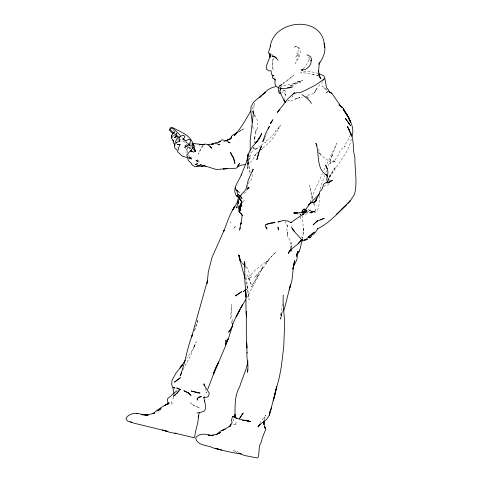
<?xml version="1.0" encoding="UTF-8"?>
<svg xmlns="http://www.w3.org/2000/svg" width="482" height="482" viewBox="0 0 482 482"><rect width="100%" height="100%" fill="white"/><g stroke="black" fill="none" stroke-linecap="round" stroke-linejoin="round"><path stroke-width="0.36" stroke-dasharray="2.41 1.81" d="M303.238 228.155L303.118 233.493C303.666 227.528 302.551 221.515 302.521 215.707M290.315 248.61L290.453 244.464L289.592 239.289L287.664 237.469L287.67 231.956L287.832 235.373L286.832 229.305L287.326 226.751L287.079 225.148L287.302 227.275L287.079 225.148L285.26 221.672M253.767 148.595L253.851 147.167M303.202 228.751L303.088 235.427L302.184 238.867M291.152 248.399L291.586 242.542L291.11 247.429M241.048 198.946L241.223 196.969L241.307 199.114M282.301 304.112L280.819 314.517L280.795 319.132L281.506 314.095L282.362 311.468L280.669 319.15L281.874 312.854L280.645 315.234L282.253 312.71M240.988 199.608L241.307 196.74M250.092 151.535L249.712 154.535L248.152 159.669M319.506 195.704C318.982 205.778 319.801 217.087 305.986 211.706M254.315 143.106L254.954 136.087L254.707 140.087L255.231 134.249L256.237 129.531L255.243 133.08L257.581 127.826L257.099 122.277L257.394 120.349L254.279 113.915M320.277 189.185L320.771 186.377L324.766 175.569M247.676 162.199L248.037 160.337M187.347 147.751L186.787 150.547L186.926 152.728M198.801 162.639L199.096 161.163M247.242 188.329L246.76 190.517L245.061 192.824L243.127 193.8M351.282 139.021L350.33 143.106L347.287 150.577C341.274 160.795 334.032 170.007 327.893 180.045M264.22 420.184L265.805 415.074L263.883 418.171L264.986 417.026L263.877 417.159L260.105 422.822M247.405 187.606L247.917 185.654M173.52 396.993L172.966 399.036L173.61 397.005M194.529 330.676L198.144 319.47L194.547 330.652M328.531 183.22L327.796 185.57L327.483 183.503M254.074 146.956L248.784 159.355L248.947 165.555L248.037 160.886M330.17 161.223L332.586 154.306L327.826 167.176M332.05 155.849L336.719 143.329L326.459 164.934M325.784 172.743L326.543 170.622M273.583 57.961C271.625 61.732 271.842 66.154 273.18 70.083C272.782 66.136 271.221 62.045 273.625 58.37M284.38 100.105L285.73 95.412L284.308 92.797L285.38 94.912L285.386 91.658L284.832 90.158L282.512 88.664M248.459 183.841L249.604 181.057L251.369 179.961L252.321 176.563L251.917 173.478M240.904 196.716L241.603 195.017M310.01 202.085L314.662 190.511L322.368 173.701M327.917 180.346L331.538 172.851L335.605 166.838L327.736 180.298M323.952 170.315L325.205 167.628M293.008 95.37L292.381 96.671L293.008 95.394M280.391 88.019L282.789 84.205L293.948 75.21L279.199 86.194L283.326 82.862M247.64 163.603L249.76 159.223L250.152 157.078L248.158 159.717M328.302 181.142L329.489 178.768L329.134 176.394L329.507 174.846L328.965 173.159M265.076 137.46L267.329 133.014M188.185 146.275L187.649 147.323L187.492 150.004L187.878 152.179M206.898 391.854L206.272 393.065L205.133 388.498M246.344 298.4L258.34 276.626L263.196 265.992L261.298 269.673L262.491 268.179L254.46 277.451C263.473 270.703 267.269 259.268 275.987 251.935L266.419 261.889L267.414 261.045C261.292 265.01 255.141 269.492 250.598 275.162L249.664 275.409L250.556 275.74L249.905 275.059L248.073 269.191L247.085 267.51L245.718 266.365M183.112 369.7L190.613 355.487L196.288 341.732L193.619 347.908L194.927 345.13L190.878 352.571L186.63 358.373M251.839 109.173L253.99 105.522L254.363 103.365L253.544 110.432L251.875 112.402L252.604 111.414L252.164 113.035L252.086 112.342M350.553 134.785L349.107 137.219L349.052 138.545L346.522 142.003L344.636 146.655L345.124 146.13L341.937 148.679L339.84 151.215L338.991 154.668L336.918 156.343L335.725 159.09L334.466 160.392L334.93 160.096L332.128 161.548L329.929 163.434L332.435 162.073L336.068 161.572L333.93 161.47L331.134 162.32L329.646 161.874L328.899 160.367L327.212 159.952L324.958 157.753L323.109 156.939L318.879 152.426M202.982 145.877L201.374 148.149L198.524 154.174L200.886 147.745L202.862 145.66M323.988 187.016L326.555 183.497M175.984 143.172L177.569 141.148L175.737 143.485M303.298 68.842L308.594 61.774L308.884 57.75L309.679 59.467L308.625 57.262M268.462 260.147L265.63 263.552L266.606 262.383M175.665 139.147L176.575 138.123M281.59 93.098L284.488 90.218L283.368 90.863L286.115 89.592M258.009 151.981L254.61 155.782L256.316 153.372L253.249 158.686L250.435 162.374L247.158 163.416M261.274 145.365L264.118 142.69L266.185 142.166L265.534 142.353L266.106 141.009L269.281 138.75L274.957 132.869L275.644 130.857L280.584 125.326L278.06 129.037L278.65 127.85C275.282 136.816 268.39 144.184 260.738 149.715M178.454 139.485L179.304 138.75M290.116 86.218L297.912 81.687L302.666 80.596L297.846 81.699L290.152 85.814M175.587 143.672L179.714 140.973L179.985 139.653L179.467 138.689L179.955 140.34L179.262 141.395L176.057 142.642L179.714 140.973L179.262 141.395L179.985 139.653L179.955 140.34L179.19 141.081L177.015 141.684L180.491 139.768L178.611 137.732M322.777 81.518L318.813 85.669L318.126 87.447L316.264 89.037L314.571 92.918L316.68 88.435L315.15 91.008L314.583 93.394L309.143 94.84L305.883 96.328M238.476 132.213L244.26 128.622L238.325 131.719M260.804 145.811L254.659 149.414L257.924 148.257L255.026 149.257L253.604 147.51M242.82 201.777L244.284 200.578L243.759 199.47L241.012 197.005M260.901 149.607L262.612 148.504M291.483 86.326L297.322 83.247L300.768 82.054L286.935 85.169L277.873 86.212M224.811 141.124L223.684 141.81L224.534 141.485M246.971 289.019L247.519 288.688M241.223 130.068L237.222 132.351M287.658 101.081L289.248 100.654L288.748 100.545L290.742 101.13L299.925 97.316L295.339 98.852L302.407 97.189M301.262 80.994L297.912 81.687M280.735 85.645L277.825 86.224M185.178 145.275L185.654 145.184L184.72 145.293L186.444 145.389M305.13 214.165L306.504 214.092L313.005 211.393L311.438 211.664L314.33 211.237L311.655 211.345L309.769 210.574L308.534 209.459L310.751 210.935L315.162 211.773L311.679 211.435L315.023 211.706L312.517 211.923L309.769 210.574L307.769 208.628M190.239 143.865L191.601 143.799M298.545 213.863L301.19 214.207M174.496 136.081L173.146 135.779L174.562 136.207M318.367 75.909L312.722 74.156L314.722 74.505L300.557 72.312C306.383 71.071 312.547 71.517 318.156 73.499M319.072 76.126L316.668 75.228L317.933 75.987M186.775 156.288L188.884 157.228M178.967 138.93L183.793 141.756L187.13 145.094M307.263 210.851L308.576 211.484L306.148 210.158M236.987 452.532L233.131 450.562L237.295 451.616L239.12 452.538M306.877 96.81L309.926 99.184M174.339 134.797L175.466 135.472M273.535 55.557L271.017 54.05L272.264 55.587M305.787 96.087L308.125 97.485L307.456 97.075M303.058 238.054L299.876 235.861M187.932 146.871L190.92 148.908M237.704 191.288L240.542 193.71M237.969 191.3L239.452 192.481M326.935 89.953L322.313 85.947L326.808 90.815M188.595 147.143L190.324 148.631L188.932 147.86L190.372 148.317L189.788 146.329M174.707 133.213L175.502 133.918M185.66 141.774L188.275 144.413M244.669 265.142L242.729 263.347L241.723 261.575M172.767 129.941L174.58 131.634M190.288 145.853L191.8 147.384M174.327 133.894L176.966 136.557M186.275 141.762L187.775 143.293M240.524 260.816L244.049 264.624M174.635 133.707L175.912 135.225M280.663 87.471L279.44 86.001L280.325 87.176M241.777 262.606L243.537 264.943M318.469 151.842L320.53 155.391L318.234 148.317M185.6 148.143L187.655 152.342M181.889 137.701L182.533 139.009M245.712 267.191L246.272 268.462M313.728 203.645L314.776 206.145L313.161 201.566M231.842 323.259L230.619 318.783L231.481 304.51L231.812 316.614L232.607 323.133M254.189 114.523L254.851 116.379L254.243 113.806M188.667 154.824L189.763 158.036M312.469 199.53L310.504 191.438L309.709 185.359L312.631 199.373M327.85 177.738L328.411 179.629M245.892 282.03L247.314 287.796L246.947 285.79L249.104 299.726L245.904 274.656M250.062 173.068L248.778 166.429L248.212 160.343M252.749 126.338L253.152 128.561L252.743 125.29M187.118 154.83L187.402 156.77M248.23 161.711L250.098 172.17M230.637 221.377L230.878 223.22M300.328 215.43L300.25 213.966L300.491 218.364L300.37 216.165M247.579 162.856L247.64 168.652L247.64 162.115M247.634 161.681L247.64 168.652M297.671 54.165L297.551 55.484L295.55 57.424L296.544 55.942L296.906 53.05L297.671 54.165M298.605 54.532L298.051 57.762L296.466 60.13L295.496 63.407C298.213 58.912 302.371 53.008 298.991 47.808L296.629 46.537L295.147 46.634L293.803 47.76L295.466 46.634L297.31 46.718L296.629 46.537L298.43 48.146L299.214 49.688L297.852 51.237L298.605 54.532M236.072 422.425L235.427 424.214L233.216 424.558L235.318 424.437L236.451 423.865L236.072 422.425M315.752 209.556L315.15 210.58L315.752 209.556M233.74 419.322L233.047 420.605L233.74 419.322M172.074 402.952L171.435 404.199L172.484 403.338L171.496 401.801L172.074 402.952M257.502 276.325L252.02 285.856L258.714 274.246L257.502 276.325M235.367 226.612L233.529 228.751L235.367 226.612M249.435 277.927L248.049 279.223L251.755 276.692L249.435 277.927M312.607 212.442L309.317 212.267L313.686 212.833L312.607 212.442M199.319 407.772L193.885 405.573L190.468 402.838L194.192 405.567L199.319 407.772M250.001 280.614L247.676 275.445L252.104 287.194L250.001 280.614"/><path stroke-width="0.72" d="M247.652 158.56C247.628 150.149 255.044 144.486 259.479 138.099L258.322 139.834M283.223 294.99L283.048 301.726L284.579 321.024L284.561 326.139L283.723 346.974L281.271 367.085L279.331 377.37L269.342 415.147L266.636 419.37L259.153 425.07L258.099 426.901L260.172 424.268M259.726 424.136L259.702 425.606L259.696 424.431M232.372 324.639L232.348 325.398L234.583 319.909L240.018 309.275L236.066 316.885L242.56 304.895L240.892 307.691M204.561 401.584L203.916 397.698L204.537 397.011L203.585 397.301L207.121 397.228L208.525 396.162L209.321 393.282L205.567 387.48L203.874 383.786L204.223 385.955M280.391 88.019L280.295 90.315L281.096 88.363L279.771 90.706L280.458 93.159L284.681 101.738L284.482 100.648M291.05 248.73L290.935 251.321L291.098 249.128M232.607 323.133L232.408 326.555L228.691 332.206L231.119 328.694L232.499 325.501L228.558 338.237L225.938 343.811M240.922 213.098L242.163 215.135L242.006 217.424L239.518 230.348M247.043 352.342C246.115 358.976 249.302 365.651 247.278 372.255L247.947 369.555M253.64 111.234L250.194 140.244L250.26 150.282M293.665 264.383L291.965 280.404L289.272 289.923L290.501 284.639L284.374 309.161L283.314 310.938M296.984 254.574C298.557 260.575 293.544 263.672 292.851 269.113L294.815 260.605L293.743 263.823M293.514 265.492L293.261 267.323L293.646 264.528M269.546 413.731L269.342 415.147L269.86 411.718M270.197 55.822L270.221 57.286L269.944 53.556C270.8 58.997 265.48 63.612 266.444 69.197L268.866 70.878L271.125 70.734L271.432 73.951L272.336 75.186L273.854 75.969L272.752 75.192L272.571 78.024L273.758 78.608M302.835 239.506L302.606 240.964L305.377 239.891L314.252 232.077L308.414 236.879L309.667 237.789L311.468 236.367L311.896 234.861L313.933 234.029L316.602 230.739L317.795 228.233M207.525 281.229L207.182 283.362L208.314 271.908L212.008 257.466L224.13 230.257L223.509 231.77C227.052 223.184 229.553 213.966 234.975 206.332M248.146 154.379L247.109 160.681L248.146 154.379L247.007 160.639L241.265 175.056L241.56 174.135C239.09 181.172 231.27 188.673 236.626 196.282L238.518 197.355L237.192 202.277L237.825 201.386M231.221 138.069L231.511 136.382L232.402 135.436L237.246 132.297M302.636 215.038L302.991 213.038L303.931 211.875L305.986 211.706M182.997 139.702L182.931 140.063L184.943 136.725L183.919 135.49L182.329 135.34C178.695 137.376 173.948 140.617 174.96 145.431M296.948 254.454L296.575 256.328L297.665 251.538L297.225 253.255M301.901 240.205C300.732 245.242 300.738 250.851 296.677 254.665M275.077 393.722L275.632 391.143L273.324 400.867L276.68 386.672L274.559 396.12M207.447 280.47L207.127 281.777L207.543 280.464M264.052 420.864L263.799 424.479L263.901 421.389L264.425 426.142L265.829 429.305C263.937 433.553 262.172 437.777 261.148 442.41C257.852 446.718 259.991 452.743 257.966 457.599L256.828 457.9L244.681 455.514L238.897 453.448M323.048 80.247L324.193 78.777L323.428 79.759M252.448 171.592L253.152 169.086L248.212 180.154L246.133 188.685L244.675 191.185L242.524 193.083L240.428 195.855L239.867 197.982L240.132 199.337L241.801 201.434L241.771 202.235C239.355 204.922 239.253 209.068 239.976 212.448L242.181 215.448L242.163 215.135M238.174 203.856L238.777 201.838M239.355 210.2L238.988 211.429L239.494 212.46L238.921 211.164L238.988 205.724L239.036 208.622M268.528 128.995L269.33 126.314L265.468 133.882L262.786 141.714L264.419 138.671M239.988 228.992L240.343 227.817M352.047 136.454C355.113 126.67 348.456 116.867 343.19 108.992L344.347 111.059L343.317 108.474L340.545 106.004L341.25 106.787L331.911 93.454L329.64 91.978L327.579 88.706L326.561 88.067L324.609 77.03L323.079 75.337L318.819 73.728M270.667 45.597L270.263 46.796C273.433 18.768 324.651 14.695 324.458 47.218L324.151 43.392C326.501 50.875 323.163 58.153 318.819 64.124L319.861 62.323L319.144 64.516L318.56 72.047L318.475 70.474L319.602 77.042L318.891 74.264L320.783 78.729L319.837 77.132M234.493 416.502L235.204 414.399L234.909 415.894C235.234 406.061 234.397 395.692 239.675 386.799C241.982 378.231 246.7 370.236 247.76 361.325L247.64 365.386L247.736 360.946M269.914 412.327L271.553 407.645M241.235 222.997L240.789 224.232L241.337 223.021M289.634 250.483L288.308 253.43L290.881 249.453L289.182 251.731C292.417 247.073 298.466 245.169 301.268 240.078M270.625 45.663L268.48 52.369L268.908 53.394L270.203 54.382L269.516 53.827L270.185 55.093M258.979 152.559L256.852 159.759L258.918 151.854L261.557 146.046L259.437 151.3M241.85 203.856L241.494 204.826L241.88 206.374M207.489 280.506L191.541 337.207L192.457 334.604L192.324 335.074C186.944 348.281 185.407 362.711 180.141 375.996L181.581 372.863M199.355 412.417L198.229 417.581L198.397 415.677C198.62 422.979 195.276 429.842 194.722 437.144L193.662 437.632L174.858 433.137L176.677 433.589L170.218 432.456L162.555 430.071L167.887 431.438L133.773 423.124L130.429 421.798M207.754 389.275L214.689 370.953L213.424 374.406L225.269 346.57L226.088 343.756L225.974 339.979L226.04 342.816L225.546 345.04L228.39 338.298L225.95 343.75M316.584 198.891L314.951 201.988L316.584 198.891L315.409 201.771C316.734 198.114 319.229 195.132 319.964 191.215L321.88 189.631L323.699 184.172L325.718 182.672L329.76 181.967L332.381 180.352L329.043 182.13L330.14 180.919L329.043 182.13M326.826 182.865L327.646 180.973M174.526 132.399L174.749 131.893L173.93 132.17L171.984 134.803L171.285 136.954L171.405 137.985L173.46 141.009L173.014 139.973L173.586 143.058L174.713 144.702L174.502 146.944L174.99 148.317L177.087 149.932L177.936 152.137L182.503 156.264L188.769 157.994L191.282 157.234M297.075 253.827L297.774 252.321L297.093 253.345M240.398 205.308L241.795 202.326L241.398 201.253M293.628 94.062L294.683 92.315M258.762 425.582L258.099 426.901L259.256 425.106M259.81 137.448L261.774 133.55L258.569 139.232M180.123 144.642L177.256 144.63L180.123 144.642L178.46 147.769L178.569 150.083M309.757 238.078L310.336 236.975M234.234 207.236L232.776 209.905L237.74 201.428M245.669 299.671L240.922 307.649M185.359 360.114L180.027 368.019L182.473 365.031L176.063 372.984L171.984 380.394L171.688 384.401L173.49 390.065L173.954 394.258M308.667 205.344L309.209 204.458M229.522 426.522L230.974 424.178L230.402 426.1L230.974 424.058L232.131 422.961L231.438 420.033L232.595 416.701L235.457 416.249L232.595 416.701L234.656 416.34M250.742 110.987C245.79 119.572 240.916 128.525 234.168 135.749L236.397 133.55M256.394 142.72L257.551 140.985M233.252 209.031L234.891 206.633M164.832 405.699L165.392 404.88L168.188 403.338L168.152 402.819L167.869 403.639L166.519 404.699L168.188 403.338L167.314 400.036L167.778 398.5L176.888 390.763M237.439 166.332L239.458 163.482L237.457 167.2L236.126 168.212L223.22 168.965L227.179 168.477L216.599 169.592L205.579 166.145L205.916 166.176L196.716 166.308L201.386 164.705L197.506 165.736M306.492 211.062L305.419 212.544L290.73 222.63L291.737 222.335L290.291 222.455M296.966 254.255L299.159 251.291M255.412 143.178L259.479 138.099M279.674 109.577L277.349 112.378L287.742 98.991L293.231 93.797L296.617 92.725L299.189 92.821L300.858 92.363L305.853 90.098L315.433 85.151L323.205 79.681M176.924 393.457L179.286 390.42L175.34 394.77L173.333 396.234L175.556 394.77M297.972 243.699L301.25 240.018M305.546 209.827L304.208 211.905L301.599 211.941L303.413 211.851M315.831 200.319L313.927 202.428L314.71 202.247L312.3 202.265L310.263 203.308L309.022 204.687L306.022 209.182L306.239 212.719M309.095 204.428L308.335 205.26L319.488 193.872M235.65 134.189L236.764 133.08M336.261 214.466L346.504 204.766L341.744 209.116M176.876 135.605L174.665 137.695L176.876 135.605L178.979 137.472M186.504 155.312L192.27 148.649L192.758 147.872L192.637 145.805L191.589 145.142L189.239 145.07L188.595 143.817L187.739 145.522L184.745 147.353L187.739 145.522L190.312 142.335L190.577 140.075L188.721 139.208L185.968 140.955L184.666 140.883M261.738 95.526L259.671 97.418C264.293 92.912 268.986 87.597 275.728 86.627M263.293 94.111L265.365 92.219L253.448 102.22L250.965 107.076L250.857 111.975L252.309 122.681M237.343 207.206L236.511 207.965L238.909 199.488L239.735 198.024L239.5 198.68L238.915 197.451L236.421 195.457L238.578 196.668M326.163 92.96L328.23 91.116M279.674 93.418L280.12 93.032L280.337 93.442L278.53 91.857L278.524 87.784M302.057 70.348L302.853 69.679L301.202 70.035L305.004 69.673C308.721 67.661 311.474 64.449 311.252 60.117L310.818 60.913L311.613 59.84L310.788 57.123L309.058 55.719L306.877 54.809M211.917 144.467C214.936 141.895 219.394 143.268 221.889 139.756L225.811 140.593L230.131 142.871L228.287 142.214M303.937 211.731L302.738 212.58L306.257 210.712M212.134 144.425L213.912 143.238L211.881 144.425L213.574 143.949L210.959 144.058L207.869 144.968M242.271 202.139L241.175 202.862L241.795 202.326L237.524 195.451L237.017 190.33M246.332 289.417L243.253 291.61L246.296 289.351M197.349 163.44L195.114 164.772L197.62 163.934M237.566 166.591L241.982 164.952L245.254 164.645M317.391 228.932C330.544 222.377 340.178 210.797 350.36 200.602L347.974 203.259L350.312 200.699L354.372 194.65C357.758 182.726 354.613 169.646 354.915 157.367C352.222 149.396 354.734 140.015 350.257 132.737M312.3 202.265L310.263 203.308M202.759 144.943L204.808 144.04L208.128 144.588L211.875 148.209L209.875 146.432M304.72 239.807L304.401 239.946L305.883 239.946L307.775 239.205M198.138 397.313L201.392 396.59L198.09 397.692L197.21 398.945L197.385 400.114L197.12 398.451M165.392 404.88L168.387 403.735L169.212 402.825L167.923 404.067L168.387 403.735C162.844 406.067 157.469 409.604 153.035 413.779L154.746 412.917L147.558 415.014L145.136 415.249M230.456 138.882L225.431 140.913M320.138 219.834L324.326 218.28L316.668 221.383M179.196 137.25L180.232 136.876M266.444 224.431L270.776 223.112L274.963 222.6L270.776 223.112L265.69 224.473L265.221 226.016L266.998 229.01L266.094 227.07M203.211 144.907L204.35 144.57L201.247 144.401L199.349 144.847L202 144.467L192.716 143.467M230.83 425.745L228.817 426.323L227.962 427.474L222.075 430.607L225.088 429.125L221.473 430.553L216.002 434.818L220.479 432.559L216.207 434.535L210.628 435.481M304.618 211.791L302.961 211.833M289.803 87.314L290.947 87.031M196.951 413.038L201.663 412.044L204.308 410.959L205.29 409.278L205.453 405.284L204.561 400.644M292.731 86.935C286.212 88.905 272.704 91.05 275.174 79.741L274.354 78.903L275.252 80.03L273.439 78.427M197.018 166.242L194.806 166.688L192.523 165.218L191.481 164.049L191.529 163.44L188.414 160.548L187.588 158.066M218.442 142.166L220.593 141.756M287.615 87.706L289.073 87.447M190.541 151.348L191.854 151.143M210.803 435.451L213.689 435.047M305.956 210.224L305.082 210.339L304.154 212.074L294.502 213.321L297.725 212.996M293.327 212.948L297.045 212.562L294.508 212.598M145.19 415.249L147.829 414.996L141.389 414.592L142.823 414.773C137.286 412.429 130.218 412.616 126.302 417.713L126.049 419.238L127.748 421.172L131.954 422.401M280.066 221.756L278.024 221.895L283.404 220.425L286.115 220.967L286.923 220.732L290.724 222.419M302.377 214.309L303.75 214.237M215.273 143.769L216.972 143.696L219.587 144.853L218.256 144.54M211.712 435.324L208.266 435.156L212.49 435.812C206.947 434.499 199.632 432.089 195.692 437.909C197.15 446.199 207.374 444.699 213.225 447.929C222.6 450.164 231.896 453.128 241.56 453.773M197.638 392.872L200.048 393.047L191.173 390.998L196.921 392.661M242.38 420.304L248.82 420.882L244.567 420.4L250.742 421.617L238.53 418.93L233.264 416.55L236.873 418.665M300.708 240.319L302.262 240.494L302.606 240.964L302.413 239.265M141.389 414.592L148.088 415.412M191.908 150.938L190.715 150.733L193.722 152.167L195.059 150.794L192.306 147.896M305.696 209.7L303.768 209.363L302.244 210.592L304.383 208.881L303.768 209.363L305.992 210.025M176.761 136.948L178.141 137.219M136.641 413.261L137.111 413.381M221.901 450.194L215.074 448.278L218.491 449.236M189.221 157.976L191.559 159.018L189.763 158.036M329.206 91.929L331.911 93.454L329.086 91.628M237.289 190.999L236.21 190.251L235.409 187.86L235.608 188.902M302.106 94.671C305.486 97.231 309.51 99.479 311.348 103.485M172.677 133.472L169.321 129.977L170.393 127.766L172.188 127.296C180.304 132.056 191.589 135.062 193.535 145.817L192.637 144.112L194.541 146.263L192.649 144.407M276.379 58.063L275.373 57.159L272.155 56.069L275.373 57.159L278.138 60.34M240.482 196.511L238.373 194.541L240.259 196.849M308.787 236.945L309.667 237.789M180.31 135.466L173.815 129.062L171.429 128.218L170.11 129.622L173.803 133.357M183.268 138.689L185.269 140.738M188.775 144.317L189.781 145.341M236.542 189.902L237.475 190.902M239.717 258.027L238.56 254.888L240.024 260.274L240.904 261.443M285.157 101.943L284.055 100.413L285.477 102.588M292.538 228.589L294.544 231.456M327.67 177.111L326.049 174.562L326.941 175.52C315.632 168.766 319.855 153.776 315.861 143.25L317.048 145.787M302.636 240.452L301.985 239.421L301.25 239.379C298.25 234.933 293.387 231.963 291.339 226.865M348.1 116.662L350.673 122.344L348.1 116.662L345.154 111.794L349.342 118.699M240.024 260.274L240.626 261.274M240.669 261.244L240.102 260.214L239.253 255.46L240.048 260.214L245.181 279.15M350.215 132.719L351.48 135.02L348.576 128.748L349.902 132.146M197.632 159.843L198.174 160.892M345.172 112.788L343.317 108.474L344.516 111.71M327.459 168.766L325.621 165.115L327.712 170.58L327.977 172.664L326.688 178.979L327.302 182.021M350.155 132.652L350.914 134.177M253.303 112.053L253.749 113.288M246.525 316.891L246.091 313.246L245.784 291.718L246.049 296.587M327.742 181.563L327.862 182.714M245.091 266.757L244.639 261.63L244.916 281.416L246.079 297.267M246.663 342.606L246.898 348.034L246.326 335.201L246.332 311.577L246.549 316.68M246.657 342.666L247.013 353.005M240.434 207.405L240.331 210.507L240.548 207.429L241.175 205.706L240.434 207.405M176.617 133.255L176.514 134.273L176.617 133.255M231.511 136.382L231.041 138.406L227.118 140.148L230.649 138.732L231.511 136.382M215.394 368.423L213.731 372.875L218.792 361.91L215.394 368.423M271.101 122.301L270.378 123.717L272.926 119.741L271.101 122.301M243.103 413.152L239.373 418.756L243.103 413.152M248.073 188.215L247.176 189.209L249.067 187.311L248.073 188.215M160.982 408.67L157.885 410.827L160.982 408.67M317.343 220.864L313.161 224.883L317.343 220.864M180.31 377.755L174.562 382.118L180.31 377.755M237.042 294.797L235.445 295.906L241.675 291.7L237.042 294.797M204.627 165.199L201.548 166.157L204.627 165.199M174.876 388.004L173.46 387.239L174.876 388.004M179.714 389.257L176.719 387.944L180.623 389.763L179.714 389.257M188.631 392.963L183.895 390.733L188.558 393.083L191.077 395.415L188.631 392.963M197.234 161.169L195.993 160.379L197.915 161.663L197.234 161.169M341.533 106.733L338.882 104.889L342.606 107.486L341.533 106.733M347.383 115.337L345.672 113.137L347.835 116.276L350.673 122.344L347.383 115.337M349.082 123.615L345.365 118.458L350.601 125.748L349.082 123.615M265.052 427.817L264.329 426.636L265.455 428.576L265.052 427.817M232.842 157.138L230.523 152.523L232.842 157.138M348.173 128.049L347.299 126.374L349.619 130.941L348.173 128.049M195.204 150.42L193.625 146.727L195.68 151.728L195.204 150.42M172.032 137.322L171.791 135.695L172.032 137.322M234.861 163.386L233.378 157.024L234.861 163.386M278.319 229.149L277.981 227.203L278.421 229.956L278.319 229.149"/></g></svg>
